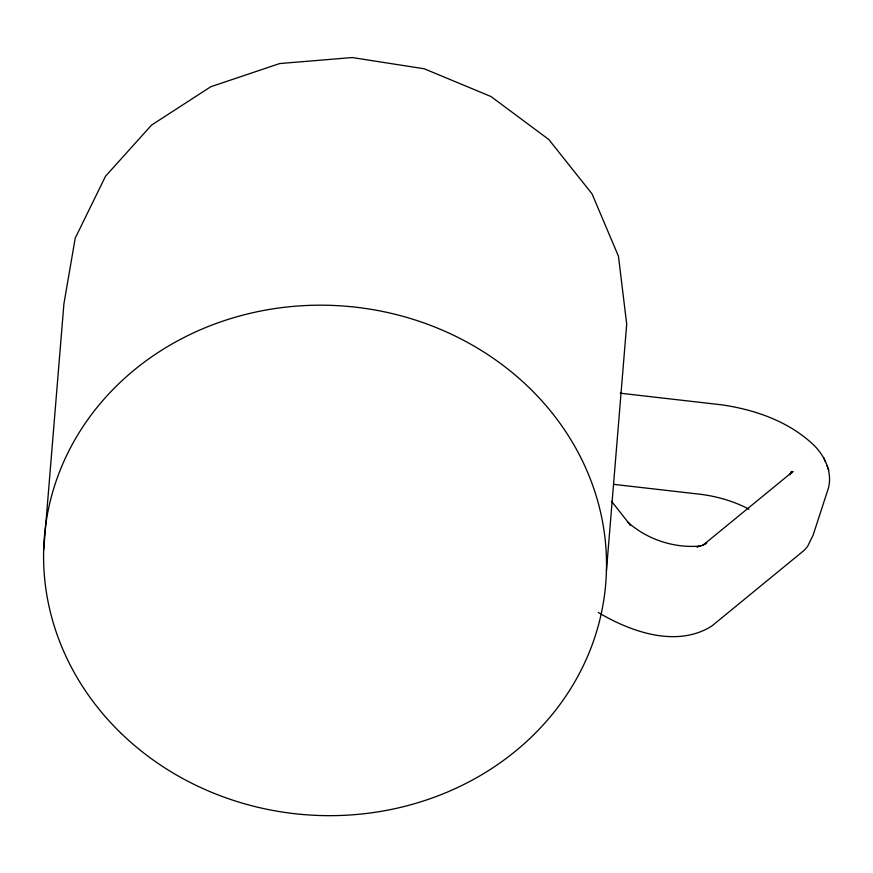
<?xml version="1.0" encoding="UTF-8"?>
<svg xmlns="http://www.w3.org/2000/svg" width="873" height="873" viewBox="0 0 873 873"><rect width="100%" height="100%" fill="white"/><g stroke="black" fill="none" stroke-linecap="round" stroke-linejoin="round"><path stroke-width="1.31" d="M43.65 550.23L63.915 303.815L75.22 238.154L105.546 176.193L151.564 125.09L210.786 86.743L279.698 63.554L352.201 57.542L424.256 68.781L490.953 96.51L548.757 139.473L592.003 193.806L618.455 256.215L626.705 324.189L606.44 570.615M789.879 474.857L791.571 471.365L790.141 474.246M791.342 473.308L793.022 471.42L702.7 545.439L706.77 542.897L702.361 545.407L696.861 546.913L700.67 545.985C674.709 548.539 647.264 539.623 627.851 522.185L630.404 525.197L611.504 501.255M620.212 393.199L721.742 404.832C755.505 409.721 789.901 421.779 814.705 446.005C825.345 457.016 832.384 472.664 828.433 488.062L813.123 535.116L807.514 546.563L804.164 550.339L711.888 625.974C676.87 648.17 630.764 631.91 598.212 612.42M613.708 484.351L701.084 494.358C717.748 496.541 734.138 501.375 749.034 509.188M826.971 465.615L828.804 470.187M823.686 457.528L825.4 461.795M121.358 733.56A281.641 255.047 4.7 0 0 595.124 636.275A281.641 255.047 4.7 0 0 258.659 311.443A281.641 255.047 4.7 0 0 121.358 733.56"/></g></svg>
